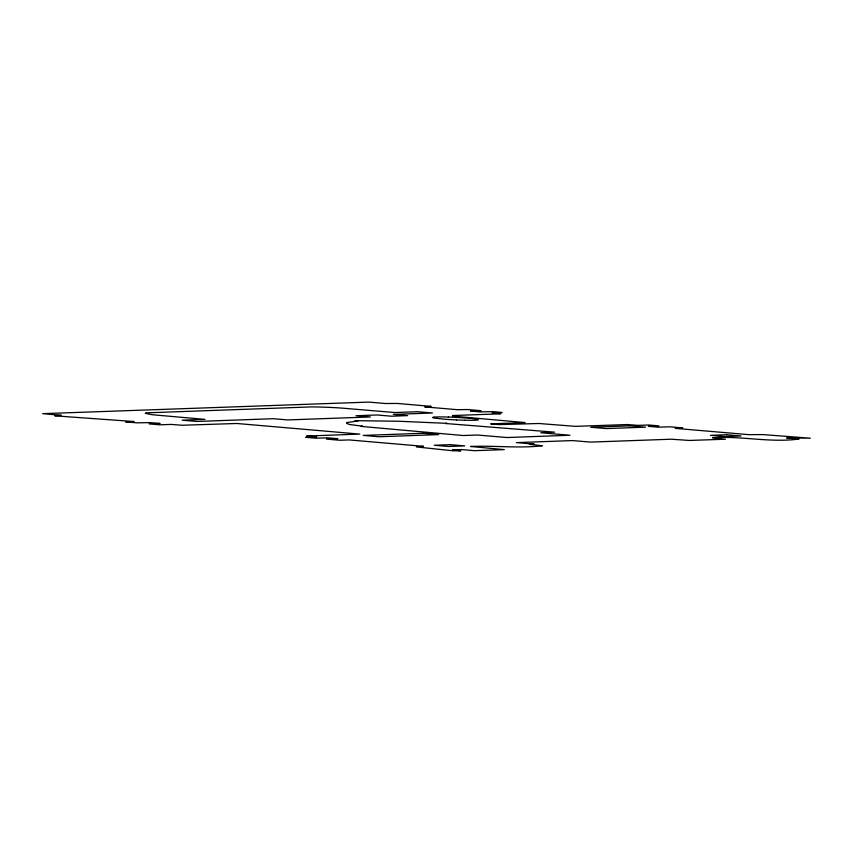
<?xml version="1.0" encoding="UTF-8"?>
<svg xmlns="http://www.w3.org/2000/svg" width="853" height="853" viewBox="0 0 853 853"><rect width="100%" height="100%" fill="white"/><g stroke="black" fill="none" stroke-linecap="round" stroke-linejoin="round"><path stroke-width="1.28" d="M464.618 420.22A22.871 1.279 2.8 0 1 456.387 419.932M448.379 417.042A22.871 1.279 2.8 0 1 456.728 417.394L469.054 418.237A22.7 1.269 2.8 0 1 474.982 418.898A22.871 1.279 2.8 0 1 477.904 419.953A22.7 1.269 2.8 0 1 464.714 420.22M432.876 417.607A22.903 1.279 2.8 0 0 435.137 418.173L443.976 419.143A22.69 1.269 2.8 0 0 456.44 419.921M433.761 417.181A22.903 1.279 2.8 0 1 441.012 416.914A22.69 1.269 2.8 0 1 448.497 417.064M432.961 417.629A22.69 1.269 2.8 0 1 433.836 417.192M347.086 422.512L346.681 423.472L349.815 424.527L362.877 426.255L361.16 426.425L463.19 435.531L477.435 435.019L506.938 437.536L569.943 435.254L540.802 432.748L554.621 432.172L445.618 423.504L447.079 423.355L398.628 421.243L354.955 420.678L357.897 420.998L347.086 422.512M452.847 415.528L452.41 416.093L525.107 422.566L490.71 423.866L499.229 424.602L538.893 423.504L575.519 426.351L627.413 424.538L637.713 425.359L649.037 425.007L658.921 425.903L648.333 426.329L658.324 427.182L670 426.809L682.795 427.929L675.203 428.206L675.725 428.409L748.635 434.635L763.083 434.593L810.35 438.207L786.658 437.92L798.994 439.028C770.067 442.974 741.374 435.744 712.5 437.738L725.445 439.22L689.352 440.447L671.268 439.21L590.575 442.099L572.587 440.585L516.31 442.611L534.138 444.136L529.478 444.306L542.327 445.778C518.379 448.518 494.463 445.383 470.547 446.471L504.294 449.616L474.481 450.683L461.548 449.574L452.399 449.904L460.791 450.81L452.954 450.789L416.413 446.929L423.536 446.322L349.144 439.935L339.835 440.255L326.443 439.103L337.777 438.698L327.573 437.813L316.207 438.218L305.481 437.312L316.666 436.896L306.611 436.022L359.763 434.102L236.889 423.483L182.105 425.252L171.208 424.41L159.852 424.805L149.136 423.909L160.097 423.483L158.733 423.344L150.267 422.619L136.768 422.843L125.615 421.894L134.124 421.542L55.776 415.901L54.741 415.752L61.235 415.283L42.65 413.662L368.827 402.094L385.428 403.522L397.423 403.458L431.106 406.369L424.677 406.849L427.481 407.126L457.155 409.675L467.881 409.547L481.145 410.709L470.611 411.082L479.994 411.903L492.874 411.626L502.15 412.5L492.149 412.937L500.882 413.694L498.589 413.886L452.847 415.528M146.343 412.841L145.287 413.353L152.314 414.739L204.965 419.367L182.147 420.188L196.894 421.457L273.323 418.706L287.632 419.932L370.341 416.957L356.032 415.731L377.069 414.974L391.378 416.211L407.617 415.624L393.318 414.398L432.439 412.991L417.693 411.722L394.875 412.543L340.272 407.979A32.915 1.834 2.8 0 0 311.505 406.902L146.343 412.841M423.013 433.271L363.197 435.414L378.839 436.757L438.655 434.603L423.013 433.271M629.866 425.839L590.724 427.246L606.376 428.579L645.508 427.172L629.866 425.839M450.459 444.68L434.23 445.255L448.539 446.482L464.768 445.906L450.459 444.68M726.681 434.753L710.453 435.339L724.762 436.565L740.99 435.979L726.681 434.753"/></g></svg>
